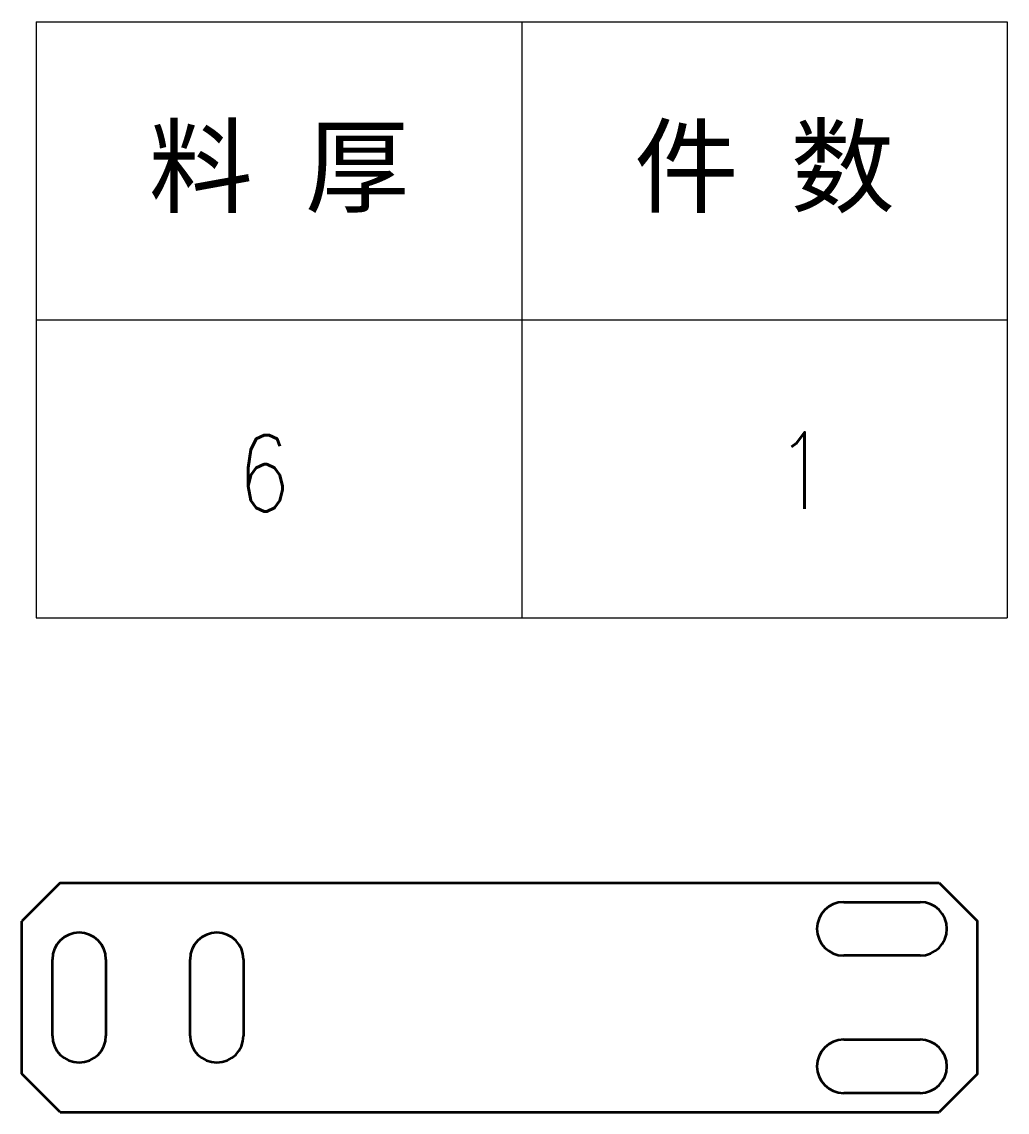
# Model space of a CAD drawing. Header units: millimetres. Extents: x 1333 to 142399, y -42879 to -5704.
# Drawn here: x 72894.7 to 73023.6, y -9071.9 to -8929.2 of the extents above; entities that cross this region are included whole.
import ezdxf
from ezdxf.enums import TextEntityAlignment as Align

# ---------------------------------------------------------------- set-up
doc = ezdxf.new("R2010")
doc.units = ezdxf.units.MM
doc.header["$LTSCALE"] = 0.5
doc.layers.add('标注线', color=3, linetype='Continuous', lineweight=18)
doc.layers.add('粗实线', color=7, linetype='Continuous', lineweight=35)
doc.styles.add('DIM', font='romans.shx', dxfattribs={"width": 0.8, "bigfont": 'bigfont.shx'})
doc.styles.get("Standard").update_dxf_attribs({"font": 'simplex.shx'})

# ---------------------------------------------------------------- blocks, each defined once
blk = doc.blocks.new('*T234')
at = {"color": 0, "linetype": 'ByBlock', "lineweight": -2, "transparency": 16777216}
for p, q in [((0, 0), (127, 0)), ((0, 0), (0, -78)), ((63.5, 0), (63.5, -78)), ((127, 0), (127, -78)), ((0, -39), (127, -39)), ((0, -78), (127, -78))]:
    blk.add_line(p, q, dxfattribs=at)
at = {"color": 0, "transparency": 16777216, "char_height": 10, "width": 60.5, "attachment_point": 5}
for s, insert in [('{\\fSimSun|b0|i0|c134|p2;料 厚}', (31.75, -19.5)), ('{\\fSimSun|b0|i0|c134|p2;件 数}', (95.25, -19.5))]:
    blk.add_mtext(s, dxfattribs=dict(at, insert=insert))
blk = doc.blocks.new('拆图参数')
blk.add_blockref('*T234', (-63.5, 78))
at = {"style": 'DIM', "width": 0.8}
blk.add_attdef('1', text='', height=10, dxfattribs=at).set_placement((36.65, 19.27), align=Align.MIDDLE_CENTER)
blk.add_attdef('6', text='', height=10, dxfattribs=at).set_placement((-37.13, 18.91), align=Align.MIDDLE_LEFT)

msp = doc.modelspace()

# ---------------------------------------------------------------- linework, layer by layer
at = {"layer": '粗实线', "lineweight": 35}
for p, q in [((72899.748, -9041.901), (72894.748, -9046.901)), ((72899.748, -9041.901), (73014.748, -9041.901)), ((72894.748, -9066.901), (72894.748, -9046.901)), ((73019.748, -9066.901), (73019.748, -9046.901)), ((72899.748, -9071.901), (72894.748, -9066.901)), ((72899.748, -9071.901), (73014.748, -9071.901))]:
    msp.add_line(p, q, dxfattribs=at)
at = {"layer": '粗实线', "lineweight": 35, "ltscale": 0.176777}
for p, q in [((73014.748, -9041.901), (73019.748, -9046.901)), ((73019.748, -9066.901), (73014.748, -9071.901))]:
    msp.add_line(p, q, dxfattribs=at)
at = {"layer": '粗实线', "lineweight": 35, "ltscale": 0.25}
for p, q in [((73002.248, -9044.401), (73012.248, -9044.401)), ((72898.748, -9061.901), (72898.748, -9051.901)), ((72905.748, -9051.901), (72905.748, -9061.901)), ((72916.748, -9061.901), (72916.748, -9051.901)), ((72923.748, -9051.901), (72923.748, -9061.901)), ((73012.248, -9051.401), (73002.248, -9051.401)), ((73002.248, -9062.401), (73012.248, -9062.401)), ((73012.248, -9069.401), (73002.248, -9069.401))]:
    msp.add_line(p, q, dxfattribs=at)
at = {"layer": '粗实线', "lineweight": 35}
for centre, start, end in [((73002.248, -9047.901), 90, 270), ((73012.248, -9047.901), 270, 90), ((72902.248, -9051.901), 0, 180), ((72920.248, -9051.901), 0, 180), ((72902.248, -9061.901), 180, 0), ((72920.248, -9061.901), 180, 0), ((73002.248, -9065.901), 90, 270), ((73012.248, -9065.901), 270, 90)]:
    msp.add_arc(centre, 3.5, start, end, dxfattribs=at)

# ---------------------------------------------------------------- block references
at = {"layer": '标注线'}
msp.add_blockref('拆图参数', (72960.133, -9007.207), dxfattribs=at).add_auto_attribs({'1': '1', '6': '6'})

doc.saveas('drawing.dxf')
